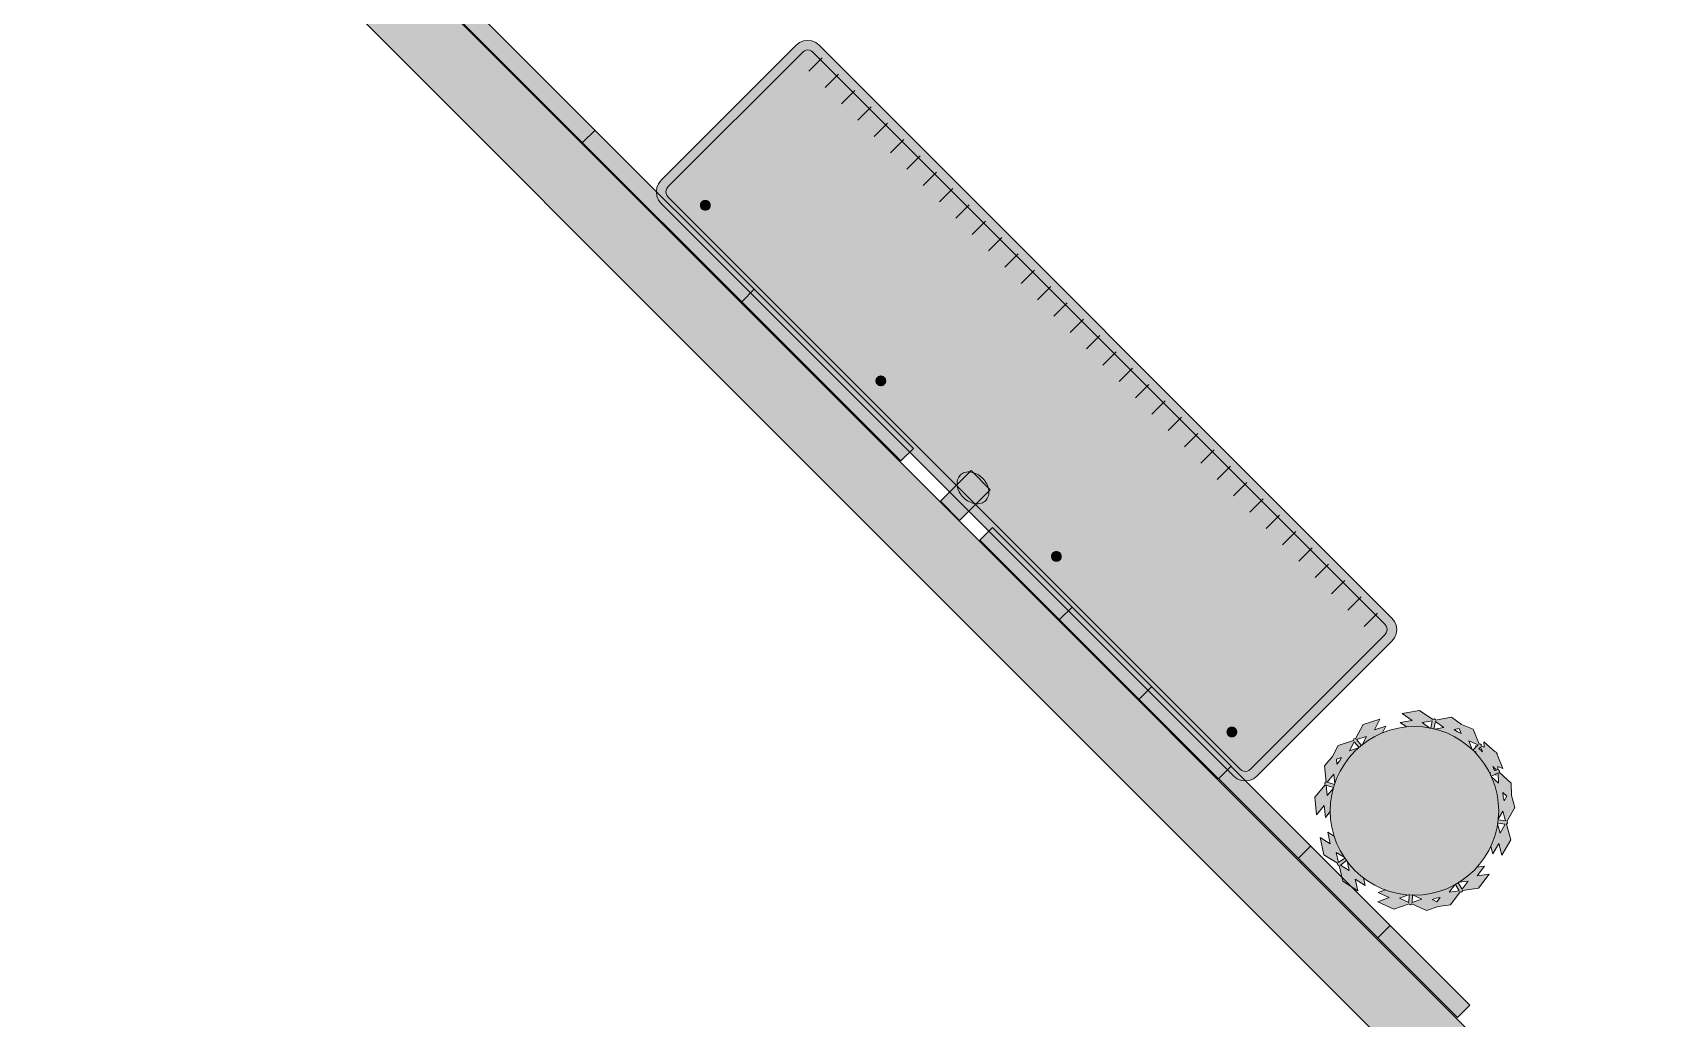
# Model space of a CAD drawing. Header units: metres. Extents: x 2172.2 to 2210.6, y 415.3 to 458.1.
# Drawn here: x 2188.1 to 2194.08, y 420.21 to 423.84 of the extents above; entities that cross this region are included whole.
import ezdxf

# ---------------------------------------------------------------- set-up
doc = ezdxf.new("R2010")
doc.units = ezdxf.units.M
for name, color, linetype, lineweight in [('NC_N1_PLANTS', 94, 'CONTINUOUS', 13), ('NC_N1_SERVICE', 7, 'CONTINUOUS', 13), ('NC_N1_WALL_DECOR', 32, 'CONTINUOUS', 13), ('NC_N1_WALL_LIGHTS', 32, 'CONTINUOUS', 13), ('NC_N1_WALLS', 7, 'CONTINUOUS', 25)]:
    doc.layers.add(name, color=color, linetype=linetype, lineweight=lineweight)

# ---------------------------------------------------------------- blocks, each defined once
blk = doc.blocks.new('NC_N1_ARCHITECTURE')
at = {"layer": 'NC_N1_WALLS', "true_color": 0xe7e6e1}
blk.add_hatch(color=256, dxfattribs=at).paths.add_polyline_path([(6.354817, -17.161343), (-2.147606, -8.65892), (-1.970829, -8.482143), (6.531594, -16.984568)])
at = {"layer": 'NC_N1_WALLS', "linetype": 'CONTINUOUS', "lineweight": -2}
blk.add_lwpolyline([(6.354817, -17.161343), (-2.147606, -8.65892), (-1.970829, -8.482143), (6.531594, -16.984568)], close=True, dxfattribs=at)
blk = doc.blocks.new('NC_N1_SCONCE')
at = {"true_color": 0xf6f5ef}
h = blk.add_hatch(color=256, dxfattribs=at)
h.dxf.hatch_style = 1
h.paths.add_polyline_path([(0.05, -0.16), (0.05, 0), (-0.05, 0), (-0.05, -0.16)])
h = blk.add_hatch(color=256, dxfattribs=at)
h.dxf.hatch_style = 1
h.paths.add_polyline_path([(0.066, -0.12), (0.0657, -0.1151), (0.0647, -0.1102), (0.0632, -0.1055), (0.061, -0.1009), (0.0582, -0.0964), (0.0549, -0.0922), (0.051, -0.0883), (0.0467, -0.0846), (0.0419, -0.0813), (0.0367, -0.0784), (0.0311, -0.0759), (0.0253, -0.0738), (0.0192, -0.0722), (0.0129, -0.071), (0.0065, -0.0702), (0, -0.07), (-0.0065, -0.0702), (-0.0129, -0.071), (-0.0192, -0.0722), (-0.0253, -0.0738), (-0.0311, -0.0759), (-0.0367, -0.0784), (-0.0419, -0.0813), (-0.0467, -0.0846), (-0.051, -0.0883), (-0.0549, -0.0922), (-0.0582, -0.0964), (-0.061, -0.1009), (-0.0632, -0.1055), (-0.0647, -0.1102), (-0.0657, -0.1151), (-0.066, -0.12), (-0.0657, -0.1249), (-0.0647, -0.1298), (-0.0632, -0.1345), (-0.061, -0.1391), (-0.0582, -0.1436), (-0.0549, -0.1478), (-0.051, -0.1517), (-0.0467, -0.1554), (-0.0419, -0.1587), (-0.0367, -0.1616), (-0.0311, -0.1641), (-0.0253, -0.1662), (-0.0192, -0.1678), (-0.0129, -0.169), (-0.0065, -0.1698), (0, -0.17), (0.0065, -0.1698), (0.0129, -0.169), (0.0192, -0.1678), (0.0253, -0.1662), (0.0311, -0.1641), (0.0367, -0.1616), (0.0419, -0.1587), (0.0467, -0.1554), (0.051, -0.1517), (0.0549, -0.1478), (0.0582, -0.1436), (0.061, -0.1391), (0.0632, -0.1345), (0.0647, -0.1298), (0.0657, -0.1249)])
at = {"color": 0, "linetype": 'CONTINUOUS', "lineweight": -2, "true_color": 0xa38246}
for points in [[(0.05, -0.16), (0.05, 0), (-0.05, 0), (-0.05, -0.16)], [(0.066, -0.12), (0.0657, -0.1151), (0.0647, -0.1102), (0.0632, -0.1055), (0.061, -0.1009), (0.0582, -0.0964), (0.0549, -0.0922), (0.051, -0.0883), (0.0467, -0.0846), (0.0419, -0.0813), (0.0367, -0.0784), (0.0311, -0.0759), (0.0253, -0.0738), (0.0192, -0.0722), (0.0129, -0.071), (0.0065, -0.0702), (0, -0.07), (-0.0065, -0.0702), (-0.0129, -0.071), (-0.0192, -0.0722), (-0.0253, -0.0738), (-0.0311, -0.0759), (-0.0367, -0.0784), (-0.0419, -0.0813), (-0.0467, -0.0846), (-0.051, -0.0883), (-0.0549, -0.0922), (-0.0582, -0.0964), (-0.061, -0.1009), (-0.0632, -0.1055), (-0.0647, -0.1102), (-0.0657, -0.1151), (-0.066, -0.12), (-0.0657, -0.1249), (-0.0647, -0.1298), (-0.0632, -0.1345), (-0.061, -0.1391), (-0.0582, -0.1436), (-0.0549, -0.1478), (-0.051, -0.1517), (-0.0467, -0.1554), (-0.0419, -0.1587), (-0.0367, -0.1616), (-0.0311, -0.1641), (-0.0253, -0.1662), (-0.0192, -0.1678), (-0.0129, -0.169), (-0.0065, -0.1698), (0, -0.17), (0.0065, -0.1698), (0.0129, -0.169), (0.0192, -0.1678), (0.0253, -0.1662), (0.0311, -0.1641), (0.0367, -0.1616), (0.0419, -0.1587), (0.0467, -0.1554), (0.051, -0.1517), (0.0549, -0.1478), (0.0582, -0.1436), (0.061, -0.1391), (0.0632, -0.1345), (0.0647, -0.1298), (0.0657, -0.1249)]]:
    blk.add_lwpolyline(points, close=True, dxfattribs=at)
blk = doc.blocks.new('NC_N1_UNIQUE_WALL_COMPOSITION_19')
at = {"true_color": 0xf6f5ef}
h = blk.add_hatch(color=256, dxfattribs=at)
h.dxf.hatch_style = 1
h.paths.add_polyline_path([(1.242, -0.065), (1.242, 0), (-1.242, 0), (-1.242, -0.065)])
at = {"color": 0, "linetype": 'CONTINUOUS', "lineweight": -2, "true_color": 0xa38246}
blk.add_lwpolyline([(1.242, -0.065), (1.242, 0), (-1.242, 0), (-1.242, -0.065)], close=True, dxfattribs=at)
for points in [[(-0.828, -0.065), (-0.828, 0)], [(-0.414, -0.065), (-0.414, 0)], [(0, -0.065), (0, 0)], [(0.414, -0.065), (0.414, 0)], [(0.828, -0.065), (0.828, 0)]]:
    blk.add_lwpolyline(points, dxfattribs=at)
blk = doc.blocks.new('NC_N1_UNIQUE_WALL_COMPOSITION_20')
at = {"true_color": 0xf6f5ef}
h = blk.add_hatch(color=256, dxfattribs=at)
h.dxf.hatch_style = 1
h.paths.add_polyline_path([(1.242, -0.065), (1.242, 0), (-1.242, 0), (-1.242, -0.065)])
at = {"color": 0, "linetype": 'CONTINUOUS', "lineweight": -2, "true_color": 0xa38246}
blk.add_lwpolyline([(1.242, -0.065), (1.242, 0), (-1.242, 0), (-1.242, -0.065)], close=True, dxfattribs=at)
for points in [[(-0.414, -0.065), (-0.414, 0)], [(0.414, -0.065), (0.414, 0)]]:
    blk.add_lwpolyline(points, dxfattribs=at)
blk = doc.blocks.new('NC_N1_SIDEBOARD')
at = {"true_color": 0xf6f5ef}
h = blk.add_hatch(color=256, dxfattribs=at)
h.dxf.hatch_style = 1
h.paths.add_polyline_path([(1.49, -0.443), (-1.49, -0.443), (-1.5055, -0.441), (-1.52, -0.435), (-1.5324, -0.4254), (-1.542, -0.413), (-1.548, -0.3985), (-1.55, -0.383), (-1.55, 0.32), (-1.548, 0.3355), (-1.542, 0.35), (-1.5324, 0.3624), (-1.52, 0.372), (-1.5055, 0.378), (-1.49, 0.38), (1.49, 0.38), (1.5055, 0.378), (1.52, 0.372), (1.5324, 0.3624), (1.542, 0.35), (1.548, 0.3355), (1.55, 0.32), (1.55, -0.383), (1.548, -0.3985), (1.542, -0.413), (1.5324, -0.4254), (1.52, -0.435), (1.5055, -0.441)])
at = {"true_color": 0xa38246}
h = blk.add_hatch(color=256, dxfattribs=at)
h.dxf.hatch_style = 1
h.paths.add_polyline_path([(-1.352, 0.27), (-1.3521, 0.2682), (-1.3523, 0.2665), (-1.3528, 0.2648), (-1.3534, 0.2631), (-1.3541, 0.2615), (-1.355, 0.26), (-1.3561, 0.2586), (-1.3573, 0.2573), (-1.3586, 0.2561), (-1.36, 0.255), (-1.3615, 0.2541), (-1.3631, 0.2534), (-1.3648, 0.2528), (-1.3665, 0.2523), (-1.3682, 0.2521), (-1.37, 0.252), (-1.3718, 0.2521), (-1.3735, 0.2523), (-1.3752, 0.2528), (-1.3769, 0.2534), (-1.3785, 0.2541), (-1.38, 0.255), (-1.3814, 0.2561), (-1.3827, 0.2573), (-1.3839, 0.2586), (-1.385, 0.26), (-1.3859, 0.2615), (-1.3866, 0.2631), (-1.3872, 0.2648), (-1.3877, 0.2665), (-1.3879, 0.2682), (-1.388, 0.27), (-1.3879, 0.2718), (-1.3877, 0.2735), (-1.3872, 0.2752), (-1.3866, 0.2769), (-1.3859, 0.2785), (-1.385, 0.28), (-1.3839, 0.2814), (-1.3827, 0.2827), (-1.3814, 0.2839), (-1.38, 0.285), (-1.3785, 0.2859), (-1.3769, 0.2866), (-1.3752, 0.2872), (-1.3735, 0.2877), (-1.3718, 0.2879), (-1.37, 0.288), (-1.3682, 0.2879), (-1.3665, 0.2877), (-1.3648, 0.2872), (-1.3631, 0.2866), (-1.3615, 0.2859), (-1.36, 0.285), (-1.3586, 0.2839), (-1.3573, 0.2827), (-1.3561, 0.2814), (-1.355, 0.28), (-1.3541, 0.2785), (-1.3534, 0.2769), (-1.3528, 0.2752), (-1.3523, 0.2735), (-1.3521, 0.2718)])
h = blk.add_hatch(color=256, dxfattribs=at)
h.dxf.hatch_style = 1
h.paths.add_polyline_path([(-0.4387, 0.27), (-0.4388, 0.2682), (-0.439, 0.2665), (-0.4394, 0.2648), (-0.44, 0.2631), (-0.4408, 0.2615), (-0.4417, 0.26), (-0.4428, 0.2586), (-0.4439, 0.2573), (-0.4452, 0.2561), (-0.4467, 0.255), (-0.4482, 0.2541), (-0.4498, 0.2534), (-0.4514, 0.2528), (-0.4532, 0.2523), (-0.4549, 0.2521), (-0.4567, 0.252), (-0.4584, 0.2521), (-0.4602, 0.2523), (-0.4619, 0.2528), (-0.4636, 0.2534), (-0.4652, 0.2541), (-0.4667, 0.255), (-0.4681, 0.2561), (-0.4694, 0.2573), (-0.4706, 0.2586), (-0.4716, 0.26), (-0.4725, 0.2615), (-0.4733, 0.2631), (-0.4739, 0.2648), (-0.4743, 0.2665), (-0.4746, 0.2682), (-0.4747, 0.27), (-0.4746, 0.2718), (-0.4743, 0.2735), (-0.4739, 0.2752), (-0.4733, 0.2769), (-0.4725, 0.2785), (-0.4716, 0.28), (-0.4706, 0.2814), (-0.4694, 0.2827), (-0.4681, 0.2839), (-0.4667, 0.285), (-0.4652, 0.2859), (-0.4636, 0.2866), (-0.4619, 0.2872), (-0.4602, 0.2877), (-0.4584, 0.2879), (-0.4567, 0.288), (-0.4549, 0.2879), (-0.4532, 0.2877), (-0.4514, 0.2872), (-0.4498, 0.2866), (-0.4482, 0.2859), (-0.4467, 0.285), (-0.4452, 0.2839), (-0.4439, 0.2827), (-0.4428, 0.2814), (-0.4417, 0.28), (-0.4408, 0.2785), (-0.44, 0.2769), (-0.4394, 0.2752), (-0.439, 0.2735), (-0.4388, 0.2718)])
h = blk.add_hatch(color=256, dxfattribs=at)
h.dxf.hatch_style = 1
h.paths.add_polyline_path([(0.4747, 0.27), (0.4746, 0.2682), (0.4743, 0.2665), (0.4739, 0.2648), (0.4733, 0.2631), (0.4725, 0.2615), (0.4716, 0.26), (0.4706, 0.2586), (0.4694, 0.2573), (0.4681, 0.2561), (0.4667, 0.255), (0.4652, 0.2541), (0.4636, 0.2534), (0.4619, 0.2528), (0.4602, 0.2523), (0.4584, 0.2521), (0.4567, 0.252), (0.4549, 0.2521), (0.4532, 0.2523), (0.4514, 0.2528), (0.4498, 0.2534), (0.4482, 0.2541), (0.4467, 0.255), (0.4452, 0.2561), (0.4439, 0.2573), (0.4428, 0.2586), (0.4417, 0.26), (0.4408, 0.2615), (0.44, 0.2631), (0.4394, 0.2648), (0.439, 0.2665), (0.4388, 0.2682), (0.4387, 0.27), (0.4388, 0.2718), (0.439, 0.2735), (0.4394, 0.2752), (0.44, 0.2769), (0.4408, 0.2785), (0.4417, 0.28), (0.4428, 0.2814), (0.4439, 0.2827), (0.4452, 0.2839), (0.4467, 0.285), (0.4482, 0.2859), (0.4498, 0.2866), (0.4514, 0.2872), (0.4532, 0.2877), (0.4549, 0.2879), (0.4567, 0.288), (0.4584, 0.2879), (0.4602, 0.2877), (0.4619, 0.2872), (0.4636, 0.2866), (0.4652, 0.2859), (0.4667, 0.285), (0.4681, 0.2839), (0.4694, 0.2827), (0.4706, 0.2814), (0.4716, 0.28), (0.4725, 0.2785), (0.4733, 0.2769), (0.4739, 0.2752), (0.4743, 0.2735), (0.4746, 0.2718)])
h = blk.add_hatch(color=256, dxfattribs=at)
h.dxf.hatch_style = 1
h.paths.add_polyline_path([(1.388, 0.27), (1.3879, 0.2682), (1.3877, 0.2665), (1.3872, 0.2648), (1.3866, 0.2631), (1.3859, 0.2615), (1.385, 0.26), (1.3839, 0.2586), (1.3827, 0.2573), (1.3814, 0.2561), (1.38, 0.255), (1.3785, 0.2541), (1.3769, 0.2534), (1.3752, 0.2528), (1.3735, 0.2523), (1.3718, 0.2521), (1.37, 0.252), (1.3682, 0.2521), (1.3665, 0.2523), (1.3648, 0.2528), (1.3631, 0.2534), (1.3615, 0.2541), (1.36, 0.255), (1.3586, 0.2561), (1.3573, 0.2573), (1.3561, 0.2586), (1.355, 0.26), (1.3541, 0.2615), (1.3534, 0.2631), (1.3528, 0.2648), (1.3523, 0.2665), (1.3521, 0.2682), (1.352, 0.27), (1.3521, 0.2718), (1.3523, 0.2735), (1.3528, 0.2752), (1.3534, 0.2769), (1.3541, 0.2785), (1.355, 0.28), (1.3561, 0.2814), (1.3573, 0.2827), (1.3586, 0.2839), (1.36, 0.285), (1.3615, 0.2859), (1.3631, 0.2866), (1.3648, 0.2872), (1.3665, 0.2877), (1.3682, 0.2879), (1.37, 0.288), (1.3718, 0.2879), (1.3735, 0.2877), (1.3752, 0.2872), (1.3769, 0.2866), (1.3785, 0.2859), (1.38, 0.285), (1.3814, 0.2839), (1.3827, 0.2827), (1.3839, 0.2814), (1.385, 0.28), (1.3859, 0.2785), (1.3866, 0.2769), (1.3872, 0.2752), (1.3877, 0.2735), (1.3879, 0.2718)])
at = {"color": 0, "linetype": 'CONTINUOUS', "lineweight": -2, "true_color": 0x2d3540}
blk.add_lwpolyline([(1.49, -0.443), (-1.49, -0.443), (-1.5055, -0.441), (-1.52, -0.435), (-1.5324, -0.4254), (-1.542, -0.413), (-1.548, -0.3985), (-1.55, -0.383), (-1.55, 0.32), (-1.548, 0.3355), (-1.542, 0.35), (-1.5324, 0.3624), (-1.52, 0.372), (-1.5055, 0.378), (-1.49, 0.38), (1.49, 0.38), (1.5055, 0.378), (1.52, 0.372), (1.5324, 0.3624), (1.542, 0.35), (1.548, 0.3355), (1.55, 0.32), (1.55, -0.383), (1.548, -0.3985), (1.542, -0.413), (1.5324, -0.4254), (1.52, -0.435), (1.5055, -0.441)], close=True, dxfattribs=at)
at = {"color": 0, "linetype": 'CONTINUOUS', "lineweight": -2, "true_color": 0xa38246}
blk.add_lwpolyline([(1.4877, -0.408), (-1.4877, -0.408), (-1.4964, -0.4069), (-1.5023, -0.4044), (-1.5075, -0.4005), (-1.5114, -0.3953), (-1.5139, -0.3894), (-1.515, -0.3807), (-1.515, 0.3177), (-1.5139, 0.3264), (-1.5114, 0.3323), (-1.5075, 0.3375), (-1.5023, 0.3414), (-1.4964, 0.3439), (-1.4877, 0.345), (1.4877, 0.345), (1.4964, 0.3439), (1.5023, 0.3414), (1.5075, 0.3375), (1.5114, 0.3323), (1.5139, 0.3264), (1.515, 0.3177), (1.515, -0.3807), (1.5139, -0.3894), (1.5114, -0.3953), (1.5075, -0.4005), (1.5023, -0.4044), (1.4964, -0.4069)], close=True, dxfattribs=at)
at = {"color": 0, "linetype": 'CONTINUOUS', "lineweight": -2}
for points in [[(-1.352, 0.27), (-1.3521, 0.2682), (-1.3523, 0.2665), (-1.3528, 0.2648), (-1.3534, 0.2631), (-1.3541, 0.2615), (-1.355, 0.26), (-1.3561, 0.2586), (-1.3573, 0.2573), (-1.3586, 0.2561), (-1.36, 0.255), (-1.3615, 0.2541), (-1.3631, 0.2534), (-1.3648, 0.2528), (-1.3665, 0.2523), (-1.3682, 0.2521), (-1.37, 0.252), (-1.3718, 0.2521), (-1.3735, 0.2523), (-1.3752, 0.2528), (-1.3769, 0.2534), (-1.3785, 0.2541), (-1.38, 0.255), (-1.3814, 0.2561), (-1.3827, 0.2573), (-1.3839, 0.2586), (-1.385, 0.26), (-1.3859, 0.2615), (-1.3866, 0.2631), (-1.3872, 0.2648), (-1.3877, 0.2665), (-1.3879, 0.2682), (-1.388, 0.27), (-1.3879, 0.2718), (-1.3877, 0.2735), (-1.3872, 0.2752), (-1.3866, 0.2769), (-1.3859, 0.2785), (-1.385, 0.28), (-1.3839, 0.2814), (-1.3827, 0.2827), (-1.3814, 0.2839), (-1.38, 0.285), (-1.3785, 0.2859), (-1.3769, 0.2866), (-1.3752, 0.2872), (-1.3735, 0.2877), (-1.3718, 0.2879), (-1.37, 0.288), (-1.3682, 0.2879), (-1.3665, 0.2877), (-1.3648, 0.2872), (-1.3631, 0.2866), (-1.3615, 0.2859), (-1.36, 0.285), (-1.3586, 0.2839), (-1.3573, 0.2827), (-1.3561, 0.2814), (-1.355, 0.28), (-1.3541, 0.2785), (-1.3534, 0.2769), (-1.3528, 0.2752), (-1.3523, 0.2735), (-1.3521, 0.2718)], [(-0.4387, 0.27), (-0.4388, 0.2682), (-0.439, 0.2665), (-0.4394, 0.2648), (-0.44, 0.2631), (-0.4408, 0.2615), (-0.4417, 0.26), (-0.4428, 0.2586), (-0.4439, 0.2573), (-0.4452, 0.2561), (-0.4467, 0.255), (-0.4482, 0.2541), (-0.4498, 0.2534), (-0.4514, 0.2528), (-0.4532, 0.2523), (-0.4549, 0.2521), (-0.4567, 0.252), (-0.4584, 0.2521), (-0.4602, 0.2523), (-0.4619, 0.2528), (-0.4636, 0.2534), (-0.4652, 0.2541), (-0.4667, 0.255), (-0.4681, 0.2561), (-0.4694, 0.2573), (-0.4706, 0.2586), (-0.4716, 0.26), (-0.4725, 0.2615), (-0.4733, 0.2631), (-0.4739, 0.2648), (-0.4743, 0.2665), (-0.4746, 0.2682), (-0.4747, 0.27), (-0.4746, 0.2718), (-0.4743, 0.2735), (-0.4739, 0.2752), (-0.4733, 0.2769), (-0.4725, 0.2785), (-0.4716, 0.28), (-0.4706, 0.2814), (-0.4694, 0.2827), (-0.4681, 0.2839), (-0.4667, 0.285), (-0.4652, 0.2859), (-0.4636, 0.2866), (-0.4619, 0.2872), (-0.4602, 0.2877), (-0.4584, 0.2879), (-0.4567, 0.288), (-0.4549, 0.2879), (-0.4532, 0.2877), (-0.4514, 0.2872), (-0.4498, 0.2866), (-0.4482, 0.2859), (-0.4467, 0.285), (-0.4452, 0.2839), (-0.4439, 0.2827), (-0.4428, 0.2814), (-0.4417, 0.28), (-0.4408, 0.2785), (-0.44, 0.2769), (-0.4394, 0.2752), (-0.439, 0.2735), (-0.4388, 0.2718)], [(0.4747, 0.27), (0.4746, 0.2682), (0.4743, 0.2665), (0.4739, 0.2648), (0.4733, 0.2631), (0.4725, 0.2615), (0.4716, 0.26), (0.4706, 0.2586), (0.4694, 0.2573), (0.4681, 0.2561), (0.4667, 0.255), (0.4652, 0.2541), (0.4636, 0.2534), (0.4619, 0.2528), (0.4602, 0.2523), (0.4584, 0.2521), (0.4567, 0.252), (0.4549, 0.2521), (0.4532, 0.2523), (0.4514, 0.2528), (0.4498, 0.2534), (0.4482, 0.2541), (0.4467, 0.255), (0.4452, 0.2561), (0.4439, 0.2573), (0.4428, 0.2586), (0.4417, 0.26), (0.4408, 0.2615), (0.44, 0.2631), (0.4394, 0.2648), (0.439, 0.2665), (0.4388, 0.2682), (0.4387, 0.27), (0.4388, 0.2718), (0.439, 0.2735), (0.4394, 0.2752), (0.44, 0.2769), (0.4408, 0.2785), (0.4417, 0.28), (0.4428, 0.2814), (0.4439, 0.2827), (0.4452, 0.2839), (0.4467, 0.285), (0.4482, 0.2859), (0.4498, 0.2866), (0.4514, 0.2872), (0.4532, 0.2877), (0.4549, 0.2879), (0.4567, 0.288), (0.4584, 0.2879), (0.4602, 0.2877), (0.4619, 0.2872), (0.4636, 0.2866), (0.4652, 0.2859), (0.4667, 0.285), (0.4681, 0.2839), (0.4694, 0.2827), (0.4706, 0.2814), (0.4716, 0.28), (0.4725, 0.2785), (0.4733, 0.2769), (0.4739, 0.2752), (0.4743, 0.2735), (0.4746, 0.2718)], [(1.388, 0.27), (1.3879, 0.2682), (1.3877, 0.2665), (1.3872, 0.2648), (1.3866, 0.2631), (1.3859, 0.2615), (1.385, 0.26), (1.3839, 0.2586), (1.3827, 0.2573), (1.3814, 0.2561), (1.38, 0.255), (1.3785, 0.2541), (1.3769, 0.2534), (1.3752, 0.2528), (1.3735, 0.2523), (1.3718, 0.2521), (1.37, 0.252), (1.3682, 0.2521), (1.3665, 0.2523), (1.3648, 0.2528), (1.3631, 0.2534), (1.3615, 0.2541), (1.36, 0.255), (1.3586, 0.2561), (1.3573, 0.2573), (1.3561, 0.2586), (1.355, 0.26), (1.3541, 0.2615), (1.3534, 0.2631), (1.3528, 0.2648), (1.3523, 0.2665), (1.3521, 0.2682), (1.352, 0.27), (1.3521, 0.2718), (1.3523, 0.2735), (1.3528, 0.2752), (1.3534, 0.2769), (1.3541, 0.2785), (1.355, 0.28), (1.3561, 0.2814), (1.3573, 0.2827), (1.3586, 0.2839), (1.36, 0.285), (1.3615, 0.2859), (1.3631, 0.2866), (1.3648, 0.2872), (1.3665, 0.2877), (1.3682, 0.2879), (1.37, 0.288), (1.3718, 0.2879), (1.3735, 0.2877), (1.3752, 0.2872), (1.3769, 0.2866), (1.3785, 0.2859), (1.38, 0.285), (1.3814, 0.2839), (1.3827, 0.2827), (1.3839, 0.2814), (1.385, 0.28), (1.3859, 0.2785), (1.3866, 0.2769), (1.3872, 0.2752), (1.3877, 0.2735), (1.3879, 0.2718)]]:
    blk.add_lwpolyline(points, close=True, dxfattribs=at)
at = {"color": 0, "linetype": 'CONTINUOUS', "lineweight": -2, "true_color": 0xa38246}
for points in [[(-1.45, -0.418), (-1.45, -0.348)], [(-1.365, -0.418), (-1.365, -0.348)], [(-1.28, -0.418), (-1.28, -0.348)], [(-1.195, -0.418), (-1.195, -0.348)], [(-1.11, -0.418), (-1.11, -0.348)], [(-1.025, -0.418), (-1.025, -0.348)], [(-0.94, -0.418), (-0.94, -0.348)], [(-0.855, -0.418), (-0.855, -0.348)], [(-0.77, -0.418), (-0.77, -0.348)], [(-0.685, -0.418), (-0.685, -0.348)], [(-0.6, -0.418), (-0.6, -0.348)], [(-0.515, -0.418), (-0.515, -0.348)], [(-0.43, -0.418), (-0.43, -0.348)], [(-0.345, -0.418), (-0.345, -0.348)], [(-0.26, -0.418), (-0.26, -0.348)], [(-0.175, -0.418), (-0.175, -0.348)], [(-0.09, -0.418), (-0.09, -0.348)], [(-0.005, -0.418), (-0.005, -0.348)], [(0.08, -0.418), (0.08, -0.348)], [(0.165, -0.418), (0.165, -0.348)], [(0.25, -0.418), (0.25, -0.348)], [(0.335, -0.418), (0.335, -0.348)], [(0.42, -0.418), (0.42, -0.348)], [(0.505, -0.418), (0.505, -0.348)], [(0.59, -0.418), (0.59, -0.348)], [(0.675, -0.418), (0.675, -0.348)], [(0.76, -0.418), (0.76, -0.348)], [(0.845, -0.418), (0.845, -0.348)], [(0.93, -0.418), (0.93, -0.348)], [(1.015, -0.418), (1.015, -0.348)], [(1.1, -0.418), (1.1, -0.348)], [(1.185, -0.418), (1.185, -0.348)], [(1.27, -0.418), (1.27, -0.348)], [(1.355, -0.418), (1.355, -0.348)], [(1.44, -0.418), (1.44, -0.348)]]:
    blk.add_lwpolyline(points, dxfattribs=at)
blk = doc.blocks.new('NC_N1_PLANTER')
at = {"true_color": 0x91b46f}
h = blk.add_hatch(color=256, dxfattribs=at)
h.paths.add_polyline_path([(-0.314582, -0.176177), (-0.34944, -0.121314), (-0.336246, -0.063287), (-0.338237, -0.062792), (-0.340588, -0.058893), (-0.339683, -0.054431), (-0.337973, -0.053296), (-0.369886, -0.003068), (-0.355475, 0.060314), (-0.331772, 0.023007), (-0.321972, 0.066107), (-0.30676, 0.042164), (-0.304043, 0.060478), (-0.296652, 0.089988), (-0.286403, 0.118632), (-0.280823, 0.13043), (-0.30658, 0.118511), (-0.291515, 0.160064), (-0.331628, 0.141502), (-0.309474, 0.20261), (-0.255468, 0.227602), (-0.256292, 0.22948), (-0.254641, 0.233723), (-0.250554, 0.235732), (-0.248612, 0.235071), (-0.22833, 0.291016), (-0.18698, 0.310151), (-0.150749, 0.337787), (-0.091788, 0.329601), (-0.091462, 0.331547), (-0.087769, 0.334189), (-0.083255, 0.333702), (-0.082014, 0.332167), (-0.034685, 0.368269), (0.029698, 0.35933), (-0.005446, 0.332524), (0.038334, 0.326445), (0.015759, 0.309226), (0.030385, 0.308507), (0.060478, 0.304043), (0.089988, 0.296652), (0.105943, 0.290943), (0.091863, 0.31559), (0.134551, 0.304134), (0.112627, 0.342513), (0.175406, 0.325665), (0.204933, 0.273978), (0.206673, 0.274908), (0.21102, 0.273598), (0.213392, 0.269726), (0.212934, 0.267806), (0.270427, 0.252378), (0.293029, 0.212813), (0.32366, 0.17908), (0.320546, 0.119665), (0.322646, 0.119524), (0.325649, 0.11609), (0.325495, 0.111531), (0.323958, 0.110094), (0.332125, 0.1011), (0.34, 0.12), (0.361231, 0.069046), (0.363954, 0.066047), (0.363789, 0.062905), (0.365, 0.06), (0.363441, 0.056259), (0.360553, 0.001136), (0.346789, 0.016294), (0.342105, 0.005053), (0.343905, 0.004243), (0.345522, 0), (0.343905, -0.004243), (0.342105, -0.005053), (0.365, -0.06), (0.347475, -0.102059), (0.339471, -0.146917), (0.290523, -0.180738), (0.291693, -0.182487), (0.290809, -0.186962), (0.287104, -0.189624), (0.285028, -0.189285), (0.274576, -0.247856), (0.2211, -0.284806), (0.228864, -0.241294), (0.192501, -0.26642), (0.1974, -0.238964), (0.196662, -0.239633), (0.172227, -0.257756), (0.146133, -0.273396), (0.119186, -0.286141), (0.145726, -0.294619), (0.106529, -0.315045), (0.148633, -0.328494), (0.09099, -0.358533), (0.034315, -0.34043), (0.033645, -0.342424), (0.029562, -0.344457), (0.025191, -0.34315), (0.024191, -0.341299), (-0.02857, -0.368794), (-0.071975, -0.354929), (-0.117352, -0.35079), (-0.155242, -0.304904), (-0.15685, -0.306178), (-0.161374, -0.305659), (-0.164354, -0.302216), (-0.164209, -0.30017), (-0.223471, -0.294764), (-0.264858, -0.244643), (-0.220841, -0.248658), (-0.248984, -0.214576), (-0.22109, -0.217121), (-0.239633, -0.196662), (-0.257756, -0.172227), (-0.273396, -0.146133), (-0.274861, -0.143036), (-0.281079, -0.170384), (-0.304783, -0.133077)])
h.paths.add_polyline_path([(0.32938, 0.006), (0.3375, 0.006), (0.330287, 0.023311)], flags=0)
h.paths.add_polyline_path([(0.32464, -0.006), (0.309705, -0.006), (0.309578, -0.008587), (0.323, -0.0408), (0.3375, -0.006), (0.328751, -0.006), (0.328527, -0.010281)], flags=0)
h.paths.add_polyline_path([(0.33044, -0.097057), (0.323, -0.0792), (0.317182, -0.093164), (0.314525, -0.108055)], flags=0)
h.paths.add_polyline_path([(0.319918, 0.107677), (0.31227, 0.104951), (0.318937, 0.088952)], flags=0)
h.paths.add_polyline_path([(0.307649, 0.116043), (0.315889, 0.11898), (0.290546, 0.146891), (0.288725, 0.112142), (0.289628, 0.109619), (0.303776, 0.114662), (0.306, 0.12)], flags=0)
h.paths.add_polyline_path([(0.309578, 0.008587), (0.309705, 0.006), (0.313744, 0.006), (0.310149, 0.009959)], flags=0)
h.paths.add_polyline_path([(0.295485, 0.094765), (0.297542, 0.099701), (0.293671, 0.098321), (0.29459, 0.095751)], flags=0)
h.paths.add_polyline_path([(0.264914, -0.160285), (0.263661, -0.162376), (0.287137, -0.177468), (0.293759, -0.140353)], flags=0)
h.paths.add_polyline_path([(0.249631, -0.208993), (0.280647, -0.187562), (0.257445, -0.172646), (0.255695, -0.175005)], flags=0)
h.paths.add_polyline_path([(0.267482, 0.194261), (0.277651, 0.183062), (0.278664, 0.20238), (0.259979, 0.207395)], flags=0)
h.paths.add_polyline_path([(0.229573, 0.230846), (0.210872, 0.263581), (0.193952, 0.241643), (0.196566, 0.239704)], flags=0)
h.paths.add_polyline_path([(0.18234, 0.250255), (0.184312, 0.248793), (0.20137, 0.27091), (0.164959, 0.280681)], flags=0)
h.paths.add_polyline_path([(0.06827, -0.318328), (0.035259, -0.307784), (0.032472, -0.308197), (0.034836, -0.335751)], flags=0)
h.paths.add_polyline_path([(-0.013033, -0.325306), (0.02288, -0.336777), (0.020496, -0.308993), (0.018039, -0.309114)], flags=0)
h.paths.add_polyline_path([(-0.072835, 0.300948), (-0.070392, 0.30156), (-0.042586, 0.322769), (-0.079928, 0.327954)], flags=0)
h.paths.add_polyline_path([(-0.0657, -0.323987), (-0.080764, -0.322613), (-0.068447, -0.33753), (-0.051291, -0.328589)], flags=0)
h.paths.add_polyline_path([(-0.091535, 0.324905), (-0.12151, 0.302042), (-0.087386, 0.297304), (-0.084477, 0.298032)], flags=0)
h.paths.add_polyline_path([(-0.139269, -0.276642), (-0.152266, -0.301259), (-0.114722, -0.304684), (-0.136985, -0.277723)], flags=0)
h.paths.add_polyline_path([(-0.152218, -0.269749), (-0.186882, -0.266587), (-0.162878, -0.295657), (-0.149925, -0.271123)], flags=0)
h.paths.add_polyline_path([(-0.170679, 0.283112), (-0.15865, 0.292287), (-0.177811, 0.294948), (-0.184405, 0.276761)], flags=0)
h.paths.add_polyline_path([(-0.244585, 0.232638), (-0.224083, 0.213819), (-0.222168, 0.215932), (-0.210371, 0.24847)], flags=0)
h.paths.add_polyline_path([(-0.232141, 0.204928), (-0.252699, 0.223798), (-0.265549, 0.188355), (-0.23388, 0.20301)], flags=0)
h.paths.add_polyline_path([(-0.303717, -0.061779), (-0.304043, -0.060478), (-0.304306, -0.058708), (-0.331542, -0.063418), (-0.311325, -0.095238)], flags=0)
h.paths.add_polyline_path([(-0.306067, -0.046834), (-0.306424, -0.044428), (-0.325228, -0.014831), (-0.333587, -0.051593)], flags=0)
at = {"color": 0, "linetype": 'CONTINUOUS', "lineweight": -2}
for points in [[(-0.314582, -0.176177), (-0.34944, -0.121314), (-0.336246, -0.063287), (-0.338237, -0.062792), (-0.340588, -0.058893), (-0.339683, -0.054431), (-0.337973, -0.053296), (-0.369886, -0.003068), (-0.355475, 0.060314), (-0.331772, 0.023007), (-0.321972, 0.066107), (-0.30676, 0.042164), (-0.304043, 0.060478), (-0.296652, 0.089988), (-0.286403, 0.118632), (-0.280823, 0.13043), (-0.30658, 0.118511), (-0.291515, 0.160064), (-0.331628, 0.141502), (-0.309474, 0.20261), (-0.255468, 0.227602), (-0.256292, 0.22948), (-0.254641, 0.233723), (-0.250554, 0.235732), (-0.248612, 0.235071), (-0.22833, 0.291016), (-0.18698, 0.310151), (-0.150749, 0.337787), (-0.091788, 0.329601), (-0.091462, 0.331547), (-0.087769, 0.334189), (-0.083255, 0.333702), (-0.082014, 0.332167), (-0.034685, 0.368269), (0.029698, 0.35933), (-0.005446, 0.332524), (0.038334, 0.326445), (0.015759, 0.309226), (0.030385, 0.308507), (0.060478, 0.304043), (0.089988, 0.296652), (0.105943, 0.290943), (0.091863, 0.31559), (0.134551, 0.304134), (0.112627, 0.342513), (0.175406, 0.325665), (0.204933, 0.273978), (0.206673, 0.274908), (0.21102, 0.273598), (0.213392, 0.269726), (0.212934, 0.267806), (0.270427, 0.252378), (0.293029, 0.212813), (0.32366, 0.17908), (0.320546, 0.119665), (0.322646, 0.119524), (0.325649, 0.11609), (0.325495, 0.111531), (0.323958, 0.110094), (0.332125, 0.1011), (0.34, 0.12), (0.361231, 0.069046), (0.363954, 0.066047), (0.363789, 0.062905), (0.365, 0.06), (0.363441, 0.056259), (0.360553, 0.001136), (0.346789, 0.016294), (0.342105, 0.005053), (0.343905, 0.004243), (0.345522, 0), (0.343905, -0.004243), (0.342105, -0.005053), (0.365, -0.06), (0.347475, -0.102059), (0.339471, -0.146917), (0.290523, -0.180738), (0.291693, -0.182487), (0.290809, -0.186962), (0.287104, -0.189624), (0.285028, -0.189285), (0.274576, -0.247856), (0.2211, -0.284806), (0.228864, -0.241294), (0.192501, -0.26642), (0.1974, -0.238964), (0.196662, -0.239633), (0.172227, -0.257756), (0.146133, -0.273396), (0.119186, -0.286141), (0.145726, -0.294619), (0.106529, -0.315045), (0.148633, -0.328494), (0.09099, -0.358533), (0.034315, -0.34043), (0.033645, -0.342424), (0.029562, -0.344457), (0.025191, -0.34315), (0.024191, -0.341299), (-0.02857, -0.368794), (-0.071975, -0.354929), (-0.117352, -0.35079), (-0.155242, -0.304904), (-0.15685, -0.306178), (-0.161374, -0.305659), (-0.164354, -0.302216), (-0.164209, -0.30017), (-0.223471, -0.294764), (-0.264858, -0.244643), (-0.220841, -0.248658), (-0.248984, -0.214576), (-0.22109, -0.217121), (-0.239633, -0.196662), (-0.257756, -0.172227), (-0.273396, -0.146133), (-0.274861, -0.143036), (-0.281079, -0.170384), (-0.304783, -0.133077)], [(-0.304043, 0.060478), (-0.296652, 0.089988), (-0.286403, 0.118632), (-0.273396, 0.146133), (-0.257756, 0.172227), (-0.239633, 0.196662), (-0.219203, 0.219203), (-0.196662, 0.239633), (-0.172227, 0.257756), (-0.146133, 0.273396), (-0.118632, 0.286403), (-0.089988, 0.296652), (-0.060478, 0.304043), (-0.030385, 0.308507), (0, 0.31), (0.030385, 0.308507), (0.060478, 0.304043), (0.089988, 0.296652), (0.118632, 0.286403), (0.146133, 0.273396), (0.172227, 0.257756), (0.196662, 0.239633), (0.219203, 0.219203), (0.239633, 0.196662), (0.257756, 0.172227), (0.273396, 0.146133), (0.286403, 0.118632), (0.296652, 0.089988), (0.304043, 0.060478), (0.308507, 0.030385), (0.31, 0), (0.308507, -0.030385), (0.304043, -0.060478), (0.296652, -0.089988), (0.286403, -0.118632), (0.273396, -0.146133), (0.257756, -0.172227), (0.239633, -0.196662), (0.219203, -0.219203), (0.196662, -0.239633), (0.172227, -0.257756), (0.146133, -0.273396), (0.118632, -0.286403), (0.089988, -0.296652), (0.060478, -0.304043), (0.030385, -0.308507), (0, -0.31), (-0.030385, -0.308507), (-0.060478, -0.304043), (-0.089988, -0.296652), (-0.118632, -0.286403), (-0.146133, -0.273396), (-0.172227, -0.257756), (-0.196662, -0.239633), (-0.219203, -0.219203), (-0.239633, -0.196662), (-0.257756, -0.172227), (-0.273396, -0.146133), (-0.286403, -0.118632), (-0.296652, -0.089988), (-0.304043, -0.060478), (-0.308507, -0.030385), (-0.31, 0), (-0.308507, 0.030385)], [(-0.091535, 0.324905), (-0.12151, 0.302042), (-0.087386, 0.297304), (-0.084477, 0.298032)], [(-0.072835, 0.300948), (-0.070392, 0.30156), (-0.042586, 0.322769), (-0.079928, 0.327954)], [(-0.244585, 0.232638), (-0.224083, 0.213819), (-0.222168, 0.215932), (-0.210371, 0.24847)], [(-0.170679, 0.283112), (-0.15865, 0.292287), (-0.177811, 0.294948), (-0.184405, 0.276761)], [(0.18234, 0.250255), (0.184312, 0.248793), (0.20137, 0.27091), (0.164959, 0.280681)], [(0.229573, 0.230846), (0.210872, 0.263581), (0.193952, 0.241643), (0.196566, 0.239704)], [(-0.232141, 0.204928), (-0.252699, 0.223798), (-0.265549, 0.188355), (-0.23388, 0.20301)], [(0.267482, 0.194261), (0.277651, 0.183062), (0.278664, 0.20238), (0.259979, 0.207395)], [(0.307649, 0.116043), (0.315889, 0.11898), (0.290546, 0.146891), (0.288725, 0.112142), (0.289628, 0.109619), (0.303776, 0.114662), (0.306, 0.12)], [(0.295485, 0.094765), (0.297542, 0.099701), (0.293671, 0.098321), (0.29459, 0.095751)], [(0.319918, 0.107677), (0.31227, 0.104951), (0.318937, 0.088952)], [(0.309578, 0.008587), (0.309705, 0.006), (0.313744, 0.006), (0.310149, 0.009959)], [(0.32938, 0.006), (0.3375, 0.006), (0.330287, 0.023311)], [(-0.306067, -0.046834), (-0.306424, -0.044428), (-0.325228, -0.014831), (-0.333587, -0.051593)], [(-0.303717, -0.061779), (-0.304043, -0.060478), (-0.304306, -0.058708), (-0.331542, -0.063418), (-0.311325, -0.095238)], [(0.32464, -0.006), (0.309705, -0.006), (0.309578, -0.008587), (0.323, -0.0408), (0.3375, -0.006), (0.328751, -0.006), (0.328527, -0.010281)], [(0.33044, -0.097057), (0.323, -0.0792), (0.317182, -0.093164), (0.314525, -0.108055)], [(0.249631, -0.208993), (0.280647, -0.187562), (0.257445, -0.172646), (0.255695, -0.175005)], [(0.264914, -0.160285), (0.263661, -0.162376), (0.287137, -0.177468), (0.293759, -0.140353)], [(-0.152218, -0.269749), (-0.186882, -0.266587), (-0.162878, -0.295657), (-0.149925, -0.271123)], [(-0.139269, -0.276642), (-0.152266, -0.301259), (-0.114722, -0.304684), (-0.136985, -0.277723)], [(-0.0657, -0.323987), (-0.080764, -0.322613), (-0.068447, -0.33753), (-0.051291, -0.328589)], [(-0.013033, -0.325306), (0.02288, -0.336777), (0.020496, -0.308993), (0.018039, -0.309114)], [(0.06827, -0.318328), (0.035259, -0.307784), (0.032472, -0.308197), (0.034836, -0.335751)]]:
    blk.add_lwpolyline(points, close=True, dxfattribs=at)

msp = doc.modelspace()

# ---------------------------------------------------------------- block references
at = {"layer": 'NC_N1_PLANTS', "linetype": 'CONTINUOUS', "xscale": 0.9999999407388815, "yscale": -0.9999999407388814, "rotation": 44.999997585163314}
msp.add_blockref('NC_N1_PLANTER', (2193.1806, 420.9746), dxfattribs=at)
at = {"layer": 'NC_N1_SERVICE', "linetype": 'CONTINUOUS', "xscale": 0.9999999407388815, "yscale": -0.9999999407388814, "rotation": -44.999997585163314}
msp.add_blockref('NC_N1_SIDEBOARD', (2191.731, 422.4242), dxfattribs=at)
at = {"layer": 'NC_N1_WALL_DECOR', "linetype": 'CONTINUOUS', "rotation": 135}
for name, p in [('NC_N1_UNIQUE_WALL_COMPOSITION_20', (2190.4125, 423.1398)), ('NC_N1_UNIQUE_WALL_COMPOSITION_19', (2192.4602, 421.0924))]:
    msp.add_blockref(name, p, dxfattribs=at)
at = {"layer": 'NC_N1_WALL_LIGHTS', "linetype": 'CONTINUOUS', "rotation": 135}
msp.add_blockref('NC_N1_SCONCE', (2191.4714, 422.0778), dxfattribs=at)
at = {"layer": 'NC_N1_WALLS'}
msp.add_blockref('NC_N1_ARCHITECTURE', (2190, 434), dxfattribs=at)

doc.saveas('drawing.dxf')
